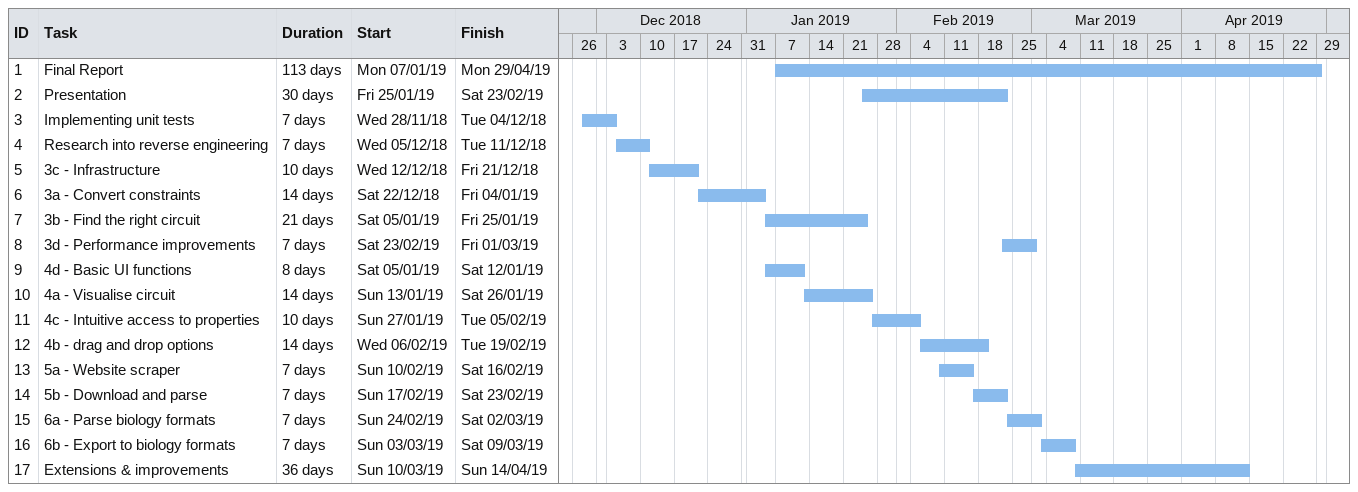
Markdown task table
| ID | Task | Duration | Start | Finish |
|---|---|---|---|---|
| 1 | Final Report | 113d | 2019-01-07 | 2019-04-29 |
| 2 | Presentation | 30d | 2019-01-25 | 2019-02-23 |
| 3 | Implementing unit tests | 7d | 2018-11-28 | 2018-12-04 |
| 4 | Research into reverse engineering | 7d | 2018-12-05 | 2018-12-11 |
| 5 | 3c - Infrastructure | 10d | 2018-12-12 | 2018-12-21 |
| 6 | 3a - Convert constraints | 14d | 2018-12-22 | 2019-01-04 |
| 7 | 3b - Find the right circuit | 21d | 2019-01-05 | 2019-01-25 |
| 8 | 3d - Performance improvements | 7d | 2019-02-23 | 2019-03-01 |
| 9 | 4d - Basic UI functions | 8d | 2019-01-05 | 2019-01-12 |
| 10 | 4a - Visualise circuit | 14d | 2019-01-13 | 2019-01-26 |
| 11 | 4c - Intuitive access to properties | 10d | 2019-01-27 | 2019-02-05 |
| 12 | 4b - drag and drop options | 14d | 2019-02-06 | 2019-02-19 |
| 13 | 5a - Website scraper | 7d | 2019-02-10 | 2019-02-16 |
| 14 | 5b - Download and parse | 7d | 2019-02-17 | 2019-02-23 |
| 15 | 6a - Parse biology formats | 7d | 2019-02-24 | 2019-03-02 |
| 16 | 6b - Export to biology formats | 7d | 2019-03-03 | 2019-03-09 |
| 17 | Extensions & improvements | 36d | 2019-03-10 | 2019-04-14 |
